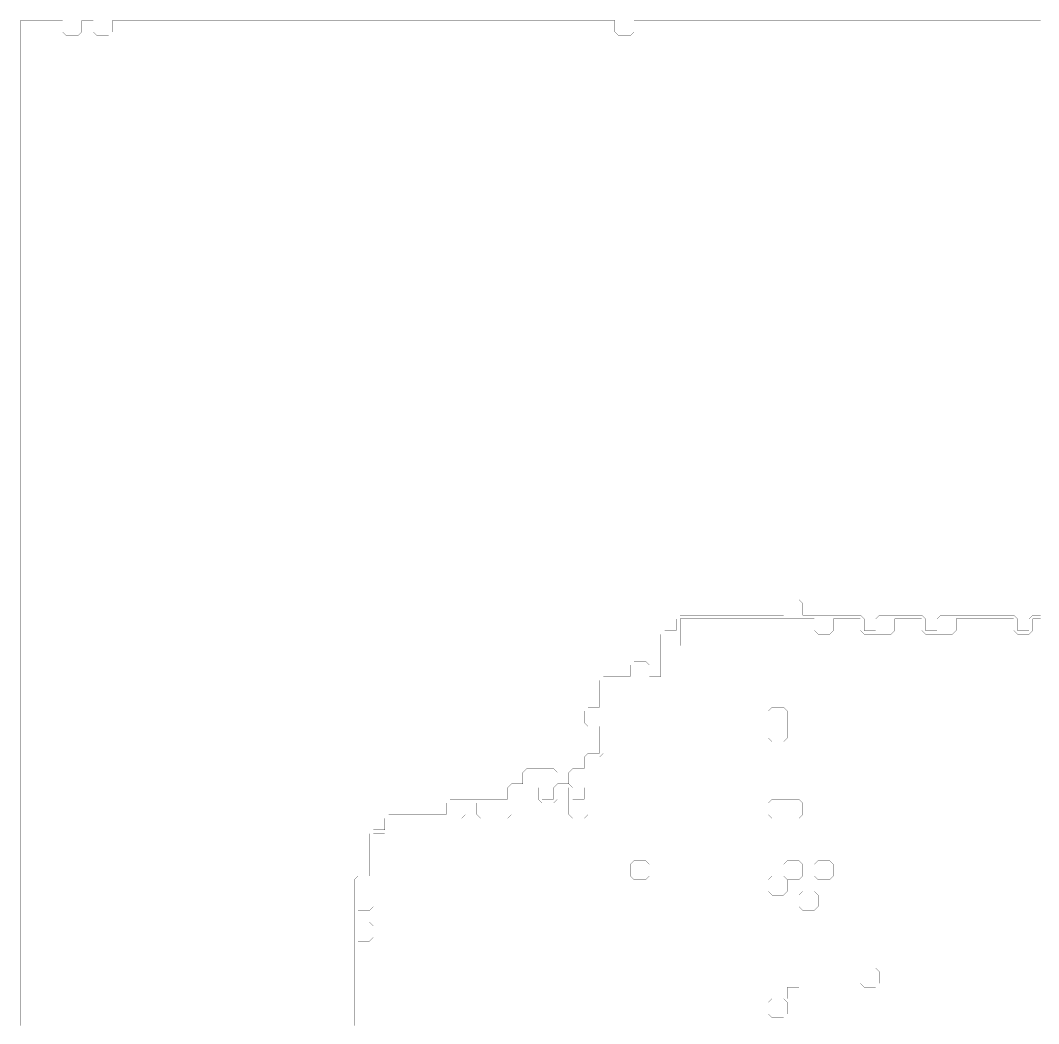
# Model space of a CAD drawing. Header units: metres. Extents: x 0 to 4990, y -4990 to 0.
# Drawn here: x 0 to 2593, y -2554 to 0 of the extents above; entities that cross this region are included whole.
import ezdxf

# ---------------------------------------------------------------- set-up
doc = ezdxf.new("R2010")
doc.units = ezdxf.units.M
doc.layers.add('conductor', color=1, linetype='Continuous')
doc.layers.add('substrate', color=5, linetype='Continuous')

msp = doc.modelspace()

# ---------------------------------------------------------------- linework, layer by layer
at = {"layer": 'conductor', "const_width": 0.5}
msp.add_lwpolyline([(2597.65625, -1523.4375), (2587.890625, -1523.4375), (2578.125, -1523.4375), (2578.125, -1533.203125), (2578.125, -1542.96875), (2578.125, -1552.734375), (2568.359375, -1562.5), (2558.59375, -1562.5), (2548.828125, -1562.5), (2539.0625, -1562.5), (2529.296875, -1552.734375), (2529.296875, -1542.96875), (2529.296875, -1533.203125), (2529.296875, -1523.4375), (2519.53125, -1523.4375), (2509.765625, -1523.4375), (2500, -1523.4375), (2490.234375, -1523.4375), (2480.46875, -1523.4375), (2470.703125, -1523.4375), (2460.9375, -1523.4375), (2451.171875, -1523.4375), (2441.40625, -1523.4375), (2431.640625, -1523.4375), (2421.875, -1523.4375), (2412.109375, -1523.4375), (2402.34375, -1523.4375), (2392.578125, -1523.4375), (2382.8125, -1523.4375), (2382.8125, -1533.203125), (2382.8125, -1542.96875), (2382.8125, -1552.734375), (2373.046875, -1562.5), (2363.28125, -1562.5), (2353.515625, -1562.5), (2343.75, -1562.5), (2333.984375, -1562.5), (2324.21875, -1562.5), (2314.453125, -1562.5), (2304.6875, -1562.5), (2294.921875, -1552.734375), (2294.921875, -1542.96875), (2294.921875, -1533.203125), (2294.921875, -1523.4375), (2285.15625, -1523.4375), (2275.390625, -1523.4375), (2265.625, -1523.4375), (2255.859375, -1523.4375), (2246.09375, -1523.4375), (2236.328125, -1523.4375), (2226.5625, -1523.4375), (2226.5625, -1533.203125), (2226.5625, -1542.96875), (2226.5625, -1552.734375), (2216.796875, -1562.5), (2207.03125, -1562.5), (2197.265625, -1562.5), (2187.5, -1562.5), (2177.734375, -1562.5), (2167.96875, -1562.5), (2158.203125, -1562.5), (2148.4375, -1562.5), (2138.671875, -1552.734375), (2138.671875, -1542.96875), (2138.671875, -1533.203125), (2138.671875, -1523.4375), (2128.90625, -1523.4375), (2119.140625, -1523.4375), (2109.375, -1523.4375), (2099.609375, -1523.4375), (2089.84375, -1523.4375), (2080.078125, -1523.4375), (2070.3125, -1523.4375), (2070.3125, -1533.203125), (2070.3125, -1542.96875), (2070.3125, -1552.734375), (2060.546875, -1562.5), (2050.78125, -1562.5), (2041.015625, -1562.5), (2031.25, -1562.5), (2021.484375, -1552.734375), (2021.484375, -1542.96875), (2021.484375, -1533.203125), (2021.484375, -1523.4375), (2011.71875, -1523.4375), (2001.953125, -1523.4375), (1992.1875, -1523.4375), (1982.421875, -1523.4375), (1972.65625, -1523.4375), (1962.890625, -1523.4375), (1953.125, -1523.4375), (1943.359375, -1523.4375), (1933.59375, -1523.4375), (1923.828125, -1523.4375), (1914.0625, -1523.4375), (1904.296875, -1523.4375), (1894.53125, -1523.4375), (1884.765625, -1523.4375), (1875, -1523.4375), (1865.234375, -1523.4375), (1855.46875, -1523.4375), (1845.703125, -1523.4375), (1835.9375, -1523.4375), (1826.171875, -1523.4375), (1816.40625, -1523.4375), (1806.640625, -1523.4375), (1796.875, -1523.4375), (1787.109375, -1523.4375), (1777.34375, -1523.4375), (1767.578125, -1523.4375), (1757.8125, -1523.4375), (1748.046875, -1523.4375), (1738.28125, -1523.4375), (1728.515625, -1523.4375), (1718.75, -1523.4375), (1708.984375, -1523.4375), (1699.21875, -1523.4375), (1689.453125, -1523.4375), (1679.6875, -1523.4375), (1679.6875, -1533.203125), (1679.6875, -1542.96875), (1679.6875, -1552.734375), (1679.6875, -1562.5), (1679.6875, -1572.265625), (1679.6875, -1582.03125), (1679.6875, -1591.796875), (1669.921875, -1601.5625), (1660.15625, -1601.5625), (1650.390625, -1601.5625), (1640.625, -1601.5625), (1640.625, -1611.328125), (1640.625, -1621.09375), (1640.625, -1630.859375), (1640.625, -1640.625), (1640.625, -1650.390625), (1640.625, -1660.15625), (1640.625, -1669.921875), (1630.859375, -1679.6875), (1621.09375, -1679.6875), (1611.328125, -1679.6875), (1601.5625, -1679.6875), (1591.796875, -1679.6875), (1582.03125, -1679.6875), (1572.265625, -1679.6875), (1562.5, -1679.6875), (1552.734375, -1679.6875), (1542.96875, -1679.6875), (1533.203125, -1679.6875), (1523.4375, -1679.6875), (1513.671875, -1679.6875), (1503.90625, -1679.6875), (1494.140625, -1679.6875), (1484.375, -1679.6875), (1484.375, -1689.453125), (1484.375, -1699.21875), (1484.375, -1708.984375), (1484.375, -1718.75), (1484.375, -1728.515625), (1484.375, -1738.28125), (1484.375, -1748.046875), (1484.375, -1757.8125), (1484.375, -1767.578125), (1484.375, -1777.34375), (1484.375, -1787.109375), (1484.375, -1796.875), (1484.375, -1806.640625), (1484.375, -1816.40625), (1484.375, -1826.171875), (1484.375, -1835.9375), (1484.375, -1845.703125), (1484.375, -1855.46875), (1484.375, -1865.234375), (1474.609375, -1875), (1464.84375, -1875), (1455.078125, -1875), (1445.3125, -1875), (1445.3125, -1884.765625), (1445.3125, -1894.53125), (1445.3125, -1904.296875), (1445.3125, -1914.0625), (1445.3125, -1923.828125), (1445.3125, -1933.59375), (1445.3125, -1943.359375), (1445.3125, -1953.125), (1445.3125, -1962.890625), (1445.3125, -1972.65625), (1445.3125, -1982.421875), (1445.3125, -1992.1875), (1445.3125, -2001.953125), (1445.3125, -2011.71875), (1445.3125, -2021.484375), (1435.546875, -2031.25), (1425.78125, -2031.25), (1416.015625, -2031.25), (1406.25, -2031.25), (1396.484375, -2021.484375), (1396.484375, -2011.71875), (1396.484375, -2001.953125), (1396.484375, -1992.1875), (1396.484375, -1982.421875), (1396.484375, -1972.65625), (1396.484375, -1962.890625), (1396.484375, -1953.125), (1386.71875, -1953.125), (1376.953125, -1953.125), (1367.1875, -1953.125), (1367.1875, -1962.890625), (1367.1875, -1972.65625), (1367.1875, -1982.421875), (1357.421875, -1992.1875), (1347.65625, -1992.1875), (1337.890625, -1992.1875), (1328.125, -1992.1875), (1318.359375, -1982.421875), (1318.359375, -1972.65625), (1318.359375, -1962.890625), (1318.359375, -1953.125), (1308.59375, -1953.125), (1298.828125, -1953.125), (1289.0625, -1953.125), (1279.296875, -1953.125), (1269.53125, -1953.125), (1259.765625, -1953.125), (1250, -1953.125), (1250, -1962.890625), (1250, -1972.65625), (1250, -1982.421875), (1250, -1992.1875), (1250, -2001.953125), (1250, -2011.71875), (1250, -2021.484375), (1240.234375, -2031.25), (1230.46875, -2031.25), (1220.703125, -2031.25), (1210.9375, -2031.25), (1201.171875, -2031.25), (1191.40625, -2031.25), (1181.640625, -2031.25), (1171.875, -2031.25), (1162.109375, -2021.484375), (1162.109375, -2011.71875), (1162.109375, -2001.953125), (1162.109375, -1992.1875), (1152.34375, -1992.1875), (1142.578125, -1992.1875), (1132.8125, -1992.1875), (1132.8125, -2001.953125), (1132.8125, -2011.71875), (1132.8125, -2021.484375), (1123.046875, -2031.25), (1113.28125, -2031.25), (1103.515625, -2031.25), (1093.75, -2031.25), (1083.984375, -2031.25), (1074.21875, -2031.25), (1064.453125, -2031.25), (1054.6875, -2031.25), (1044.921875, -2031.25), (1035.15625, -2031.25), (1025.390625, -2031.25), (1015.625, -2031.25), (1005.859375, -2031.25), (996.09375, -2031.25), (986.328125, -2031.25), (976.5625, -2031.25), (966.796875, -2031.25), (957.03125, -2031.25), (947.265625, -2031.25), (937.5, -2031.25), (937.5, -2041.015625), (937.5, -2050.78125), (937.5, -2060.546875), (927.734375, -2070.3125), (917.96875, -2070.3125), (908.203125, -2070.3125), (898.4375, -2070.3125), (898.4375, -2080.078125), (898.4375, -2089.84375), (898.4375, -2099.609375), (898.4375, -2109.375), (898.4375, -2119.140625), (898.4375, -2128.90625), (898.4375, -2138.671875), (898.4375, -2148.4375), (898.4375, -2158.203125), (898.4375, -2167.96875), (898.4375, -2177.734375), (898.4375, -2187.5), (898.4375, -2197.265625), (898.4375, -2207.03125), (898.4375, -2216.796875), (898.4375, -2226.5625), (898.4375, -2236.328125), (898.4375, -2246.09375), (898.4375, -2255.859375), (888.671875, -2265.625), (878.90625, -2265.625), (869.140625, -2265.625), (859.375, -2265.625), (859.375, -2275.390625), (859.375, -2285.15625), (859.375, -2294.921875), (869.140625, -2294.921875), (878.90625, -2294.921875), (888.671875, -2294.921875), (898.4375, -2304.6875), (898.4375, -2314.453125), (898.4375, -2324.21875), (898.4375, -2333.984375), (888.671875, -2343.75), (878.90625, -2343.75), (869.140625, -2343.75), (859.375, -2343.75), (859.375, -2353.515625), (859.375, -2363.28125), (859.375, -2373.046875), (859.375, -2382.8125), (859.375, -2392.578125), (859.375, -2402.34375), (859.375, -2412.109375), (859.375, -2421.875), (859.375, -2431.640625), (859.375, -2441.40625), (859.375, -2451.171875), (859.375, -2460.9375), (859.375, -2470.703125), (859.375, -2480.46875), (859.375, -2490.234375), (859.375, -2500), (859.375, -2509.765625), (859.375, -2519.53125), (859.375, -2529.296875), (859.375, -2539.0625), (859.375, -2548.828125), (859.375, -2558.59375)], dxfattribs=at)
for points in [[(1904.296875, -1757.8125), (1914.0625, -1748.046875), (1923.828125, -1748.046875), (1933.59375, -1748.046875), (1943.359375, -1748.046875), (1953.125, -1757.8125), (1953.125, -1767.578125), (1953.125, -1777.34375), (1953.125, -1787.109375), (1953.125, -1796.875), (1953.125, -1806.640625), (1953.125, -1816.40625), (1953.125, -1826.171875), (1943.359375, -1835.9375), (1933.59375, -1835.9375), (1923.828125, -1835.9375), (1914.0625, -1835.9375), (1904.296875, -1826.171875), (1904.296875, -1816.40625), (1904.296875, -1806.640625), (1904.296875, -1796.875), (1904.296875, -1787.109375), (1904.296875, -1777.34375), (1904.296875, -1767.578125)], [(1904.296875, -1992.1875), (1914.0625, -1982.421875), (1923.828125, -1982.421875), (1933.59375, -1982.421875), (1943.359375, -1982.421875), (1953.125, -1982.421875), (1962.890625, -1982.421875), (1972.65625, -1982.421875), (1982.421875, -1982.421875), (1992.1875, -1992.1875), (1992.1875, -2001.953125), (1992.1875, -2011.71875), (1992.1875, -2021.484375), (1982.421875, -2031.25), (1972.65625, -2031.25), (1962.890625, -2031.25), (1953.125, -2031.25), (1943.359375, -2031.25), (1933.59375, -2031.25), (1923.828125, -2031.25), (1914.0625, -2031.25), (1904.296875, -2021.484375), (1904.296875, -2011.71875), (1904.296875, -2001.953125)], [(1552.734375, -2148.4375), (1562.5, -2138.671875), (1572.265625, -2138.671875), (1582.03125, -2138.671875), (1591.796875, -2138.671875), (1601.5625, -2148.4375), (1601.5625, -2158.203125), (1601.5625, -2167.96875), (1601.5625, -2177.734375), (1591.796875, -2187.5), (1582.03125, -2187.5), (1572.265625, -2187.5), (1562.5, -2187.5), (1552.734375, -2177.734375), (1552.734375, -2167.96875), (1552.734375, -2158.203125)], [(1943.359375, -2148.4375), (1953.125, -2138.671875), (1962.890625, -2138.671875), (1972.65625, -2138.671875), (1982.421875, -2138.671875), (1992.1875, -2148.4375), (1992.1875, -2158.203125), (1992.1875, -2167.96875), (1992.1875, -2177.734375), (1982.421875, -2187.5), (1972.65625, -2187.5), (1962.890625, -2187.5), (1953.125, -2187.5), (1943.359375, -2177.734375), (1943.359375, -2167.96875), (1943.359375, -2158.203125)], [(2021.484375, -2148.4375), (2031.25, -2138.671875), (2041.015625, -2138.671875), (2050.78125, -2138.671875), (2060.546875, -2138.671875), (2070.3125, -2148.4375), (2070.3125, -2158.203125), (2070.3125, -2167.96875), (2070.3125, -2177.734375), (2060.546875, -2187.5), (2050.78125, -2187.5), (2041.015625, -2187.5), (2031.25, -2187.5), (2021.484375, -2177.734375), (2021.484375, -2167.96875), (2021.484375, -2158.203125)], [(1904.296875, -2187.5), (1914.0625, -2177.734375), (1923.828125, -2177.734375), (1933.59375, -2177.734375), (1943.359375, -2177.734375), (1953.125, -2187.5), (1953.125, -2197.265625), (1953.125, -2207.03125), (1953.125, -2216.796875), (1943.359375, -2226.5625), (1933.59375, -2226.5625), (1923.828125, -2226.5625), (1914.0625, -2226.5625), (1904.296875, -2216.796875), (1904.296875, -2207.03125), (1904.296875, -2197.265625)], [(1982.421875, -2226.5625), (1992.1875, -2216.796875), (2001.953125, -2216.796875), (2011.71875, -2216.796875), (2021.484375, -2216.796875), (2031.25, -2226.5625), (2031.25, -2236.328125), (2031.25, -2246.09375), (2031.25, -2255.859375), (2021.484375, -2265.625), (2011.71875, -2265.625), (2001.953125, -2265.625), (1992.1875, -2265.625), (1982.421875, -2255.859375), (1982.421875, -2246.09375), (1982.421875, -2236.328125)], [(2138.671875, -2421.875), (2148.4375, -2412.109375), (2158.203125, -2412.109375), (2167.96875, -2412.109375), (2177.734375, -2412.109375), (2187.5, -2421.875), (2187.5, -2431.640625), (2187.5, -2441.40625), (2187.5, -2451.171875), (2177.734375, -2460.9375), (2167.96875, -2460.9375), (2158.203125, -2460.9375), (2148.4375, -2460.9375), (2138.671875, -2451.171875), (2138.671875, -2441.40625), (2138.671875, -2431.640625)], [(1904.296875, -2500), (1914.0625, -2490.234375), (1923.828125, -2490.234375), (1933.59375, -2490.234375), (1943.359375, -2490.234375), (1953.125, -2500), (1953.125, -2509.765625), (1953.125, -2519.53125), (1953.125, -2529.296875), (1943.359375, -2539.0625), (1933.59375, -2539.0625), (1923.828125, -2539.0625), (1914.0625, -2539.0625), (1904.296875, -2529.296875), (1904.296875, -2519.53125), (1904.296875, -2509.765625)]]:
    msp.add_lwpolyline(points, close=True, dxfattribs=at)
at = {"layer": 'substrate', "const_width": 0.5}
for points in [[(2597.65625, 0), (2587.890625, 0), (2578.125, 0), (2568.359375, 0), (2558.59375, 0), (2548.828125, 0), (2539.0625, 0), (2529.296875, 0), (2519.53125, 0), (2509.765625, 0), (2500, 0), (2490.234375, 0), (2480.46875, 0), (2470.703125, 0), (2460.9375, 0), (2451.171875, 0), (2441.40625, 0), (2431.640625, 0), (2421.875, 0), (2412.109375, 0), (2402.34375, 0), (2392.578125, 0), (2382.8125, 0), (2373.046875, 0), (2363.28125, 0), (2353.515625, 0), (2343.75, 0), (2333.984375, 0), (2324.21875, 0), (2314.453125, 0), (2304.6875, 0), (2294.921875, 0), (2285.15625, 0), (2275.390625, 0), (2265.625, 0), (2255.859375, 0), (2246.09375, 0), (2236.328125, 0), (2226.5625, 0), (2216.796875, 0), (2207.03125, 0), (2197.265625, 0), (2187.5, 0), (2177.734375, 0), (2167.96875, 0), (2158.203125, 0), (2148.4375, 0), (2138.671875, 0), (2128.90625, 0), (2119.140625, 0), (2109.375, 0), (2099.609375, 0), (2089.84375, 0), (2080.078125, 0), (2070.3125, 0), (2060.546875, 0), (2050.78125, 0), (2041.015625, 0), (2031.25, 0), (2021.484375, 0), (2011.71875, 0), (2001.953125, 0), (1992.1875, 0), (1982.421875, 0), (1972.65625, 0), (1962.890625, 0), (1953.125, 0), (1943.359375, 0), (1933.59375, 0), (1923.828125, 0), (1914.0625, 0), (1904.296875, 0), (1894.53125, 0), (1884.765625, 0), (1875, 0), (1865.234375, 0), (1855.46875, 0), (1845.703125, 0), (1835.9375, 0), (1826.171875, 0), (1816.40625, 0), (1806.640625, 0), (1796.875, 0), (1787.109375, 0), (1777.34375, 0), (1767.578125, 0), (1757.8125, 0), (1748.046875, 0), (1738.28125, 0), (1728.515625, 0), (1718.75, 0), (1708.984375, 0), (1699.21875, 0), (1689.453125, 0), (1679.6875, 0), (1669.921875, 0), (1660.15625, 0), (1650.390625, 0), (1640.625, 0), (1630.859375, 0), (1621.09375, 0), (1611.328125, 0), (1601.5625, 0), (1591.796875, 0), (1582.03125, 0), (1572.265625, 0), (1562.5, 0), (1562.5, -9.765625), (1562.5, -19.53125), (1562.5, -29.296875), (1552.734375, -39.0625), (1542.96875, -39.0625), (1533.203125, -39.0625), (1523.4375, -39.0625), (1513.671875, -29.296875), (1513.671875, -19.53125), (1513.671875, -9.765625), (1513.671875, 0), (1503.90625, 0), (1494.140625, 0), (1484.375, 0), (1474.609375, 0), (1464.84375, 0), (1455.078125, 0), (1445.3125, 0), (1435.546875, 0), (1425.78125, 0), (1416.015625, 0), (1406.25, 0), (1396.484375, 0), (1386.71875, 0), (1376.953125, 0), (1367.1875, 0), (1357.421875, 0), (1347.65625, 0), (1337.890625, 0), (1328.125, 0), (1318.359375, 0), (1308.59375, 0), (1298.828125, 0), (1289.0625, 0), (1279.296875, 0), (1269.53125, 0), (1259.765625, 0), (1250, 0), (1240.234375, 0), (1230.46875, 0), (1220.703125, 0), (1210.9375, 0), (1201.171875, 0), (1191.40625, 0), (1181.640625, 0), (1171.875, 0), (1162.109375, 0), (1152.34375, 0), (1142.578125, 0), (1132.8125, 0), (1123.046875, 0), (1113.28125, 0), (1103.515625, 0), (1093.75, 0), (1083.984375, 0), (1074.21875, 0), (1064.453125, 0), (1054.6875, 0), (1044.921875, 0), (1035.15625, 0), (1025.390625, 0), (1015.625, 0), (1005.859375, 0), (996.09375, 0), (986.328125, 0), (976.5625, 0), (966.796875, 0), (957.03125, 0), (947.265625, 0), (937.5, 0), (927.734375, 0), (917.96875, 0), (908.203125, 0), (898.4375, 0), (888.671875, 0), (878.90625, 0), (869.140625, 0), (859.375, 0), (849.609375, 0), (839.84375, 0), (830.078125, 0), (820.3125, 0), (810.546875, 0), (800.78125, 0), (791.015625, 0), (781.25, 0), (771.484375, 0), (761.71875, 0), (751.953125, 0), (742.1875, 0), (732.421875, 0), (722.65625, 0), (712.890625, 0), (703.125, 0), (693.359375, 0), (683.59375, 0), (673.828125, 0), (664.0625, 0), (654.296875, 0), (644.53125, 0), (634.765625, 0), (625, 0), (615.234375, 0), (605.46875, 0), (595.703125, 0), (585.9375, 0), (576.171875, 0), (566.40625, 0), (556.640625, 0), (546.875, 0), (537.109375, 0), (527.34375, 0), (517.578125, 0), (507.8125, 0), (498.046875, 0), (488.28125, 0), (478.515625, 0), (468.75, 0), (458.984375, 0), (449.21875, 0), (439.453125, 0), (429.6875, 0), (419.921875, 0), (410.15625, 0), (400.390625, 0), (390.625, 0), (380.859375, 0), (371.09375, 0), (361.328125, 0), (351.5625, 0), (341.796875, 0), (332.03125, 0), (322.265625, 0), (312.5, 0), (302.734375, 0), (292.96875, 0), (283.203125, 0), (273.4375, 0), (263.671875, 0), (253.90625, 0), (244.140625, 0), (234.375, 0), (234.375, -9.765625), (234.375, -19.53125), (234.375, -29.296875), (224.609375, -39.0625), (214.84375, -39.0625), (205.078125, -39.0625), (195.3125, -39.0625), (185.546875, -29.296875), (185.546875, -19.53125), (185.546875, -9.765625), (185.546875, 0), (175.78125, 0), (166.015625, 0), (156.25, 0), (156.25, -9.765625), (156.25, -19.53125), (156.25, -29.296875), (146.484375, -39.0625), (136.71875, -39.0625), (126.953125, -39.0625), (117.1875, -39.0625), (107.421875, -29.296875), (107.421875, -19.53125), (107.421875, -9.765625), (107.421875, 0), (97.65625, 0), (87.890625, 0), (78.125, 0), (68.359375, 0), (58.59375, 0), (48.828125, 0), (39.0625, 0), (29.296875, 0), (19.53125, 0), (9.765625, 0), (0, 0), (0, -9.765625), (0, -19.53125), (0, -29.296875), (0, -39.0625), (0, -48.828125), (0, -58.59375), (0, -68.359375), (0, -78.125), (0, -87.890625), (0, -97.65625), (0, -107.421875), (0, -117.1875), (0, -126.953125), (0, -136.71875), (0, -146.484375), (0, -156.25), (0, -166.015625), (0, -175.78125), (0, -185.546875), (0, -195.3125), (0, -205.078125), (0, -214.84375), (0, -224.609375), (0, -234.375), (0, -244.140625), (0, -253.90625), (0, -263.671875), (0, -273.4375), (0, -283.203125), (0, -292.96875), (0, -302.734375), (0, -312.5), (0, -322.265625), (0, -332.03125), (0, -341.796875), (0, -351.5625), (0, -361.328125), (0, -371.09375), (0, -380.859375), (0, -390.625), (0, -400.390625), (0, -410.15625), (0, -419.921875), (0, -429.6875), (0, -439.453125), (0, -449.21875), (0, -458.984375), (0, -468.75), (0, -478.515625), (0, -488.28125), (0, -498.046875), (0, -507.8125), (0, -517.578125), (0, -527.34375), (0, -537.109375), (0, -546.875), (0, -556.640625), (0, -566.40625), (0, -576.171875), (0, -585.9375), (0, -595.703125), (0, -605.46875), (0, -615.234375), (0, -625), (0, -634.765625), (0, -644.53125), (0, -654.296875), (0, -664.0625), (0, -673.828125), (0, -683.59375), (0, -693.359375), (0, -703.125), (0, -712.890625), (0, -722.65625), (0, -732.421875), (0, -742.1875), (0, -751.953125), (0, -761.71875), (0, -771.484375), (0, -781.25), (0, -791.015625), (0, -800.78125), (0, -810.546875), (0, -820.3125), (0, -830.078125), (0, -839.84375), (0, -849.609375), (0, -859.375), (0, -869.140625), (0, -878.90625), (0, -888.671875), (0, -898.4375), (0, -908.203125), (0, -917.96875), (0, -927.734375), (0, -937.5), (0, -947.265625), (0, -957.03125), (0, -966.796875), (0, -976.5625), (0, -986.328125), (0, -996.09375), (0, -1005.859375), (0, -1015.625), (0, -1025.390625), (0, -1035.15625), (0, -1044.921875), (0, -1054.6875), (0, -1064.453125), (0, -1074.21875), (0, -1083.984375), (0, -1093.75), (0, -1103.515625), (0, -1113.28125), (0, -1123.046875), (0, -1132.8125), (0, -1142.578125), (0, -1152.34375), (0, -1162.109375), (0, -1171.875), (0, -1181.640625), (0, -1191.40625), (0, -1201.171875), (0, -1210.9375), (0, -1220.703125), (0, -1230.46875), (0, -1240.234375), (0, -1250), (0, -1259.765625), (0, -1269.53125), (0, -1279.296875), (0, -1289.0625), (0, -1298.828125), (0, -1308.59375), (0, -1318.359375), (0, -1328.125), (0, -1337.890625), (0, -1347.65625), (0, -1357.421875), (0, -1367.1875), (0, -1376.953125), (0, -1386.71875), (0, -1396.484375), (0, -1406.25), (0, -1416.015625), (0, -1425.78125), (0, -1435.546875), (0, -1445.3125), (0, -1455.078125), (0, -1464.84375), (0, -1474.609375), (0, -1484.375), (0, -1494.140625), (0, -1503.90625), (0, -1513.671875), (0, -1523.4375), (0, -1533.203125), (0, -1542.96875), (0, -1552.734375), (0, -1562.5), (0, -1572.265625), (0, -1582.03125), (0, -1591.796875), (0, -1601.5625), (0, -1611.328125), (0, -1621.09375), (0, -1630.859375), (0, -1640.625), (0, -1650.390625), (0, -1660.15625), (0, -1669.921875), (0, -1679.6875), (0, -1689.453125), (0, -1699.21875), (0, -1708.984375), (0, -1718.75), (0, -1728.515625), (0, -1738.28125), (0, -1748.046875), (0, -1757.8125), (0, -1767.578125), (0, -1777.34375), (0, -1787.109375), (0, -1796.875), (0, -1806.640625), (0, -1816.40625), (0, -1826.171875), (0, -1835.9375), (0, -1845.703125), (0, -1855.46875), (0, -1865.234375), (0, -1875), (0, -1884.765625), (0, -1894.53125), (0, -1904.296875), (0, -1914.0625), (0, -1923.828125), (0, -1933.59375), (0, -1943.359375), (0, -1953.125), (0, -1962.890625), (0, -1972.65625), (0, -1982.421875), (0, -1992.1875), (0, -2001.953125), (0, -2011.71875), (0, -2021.484375), (0, -2031.25), (0, -2041.015625), (0, -2050.78125), (0, -2060.546875), (0, -2070.3125), (0, -2080.078125), (0, -2089.84375), (0, -2099.609375), (0, -2109.375), (0, -2119.140625), (0, -2128.90625), (0, -2138.671875), (0, -2148.4375), (0, -2158.203125), (0, -2167.96875), (0, -2177.734375), (0, -2187.5), (0, -2197.265625), (0, -2207.03125), (0, -2216.796875), (0, -2226.5625), (0, -2236.328125), (0, -2246.09375), (0, -2255.859375), (0, -2265.625), (0, -2275.390625), (0, -2285.15625), (0, -2294.921875), (0, -2304.6875), (0, -2314.453125), (0, -2324.21875), (0, -2333.984375), (0, -2343.75), (0, -2353.515625), (0, -2363.28125), (0, -2373.046875), (0, -2382.8125), (0, -2392.578125), (0, -2402.34375), (0, -2412.109375), (0, -2421.875), (0, -2431.640625), (0, -2441.40625), (0, -2451.171875), (0, -2460.9375), (0, -2470.703125), (0, -2480.46875), (0, -2490.234375), (0, -2500), (0, -2509.765625), (0, -2519.53125), (0, -2529.296875), (0, -2539.0625), (0, -2548.828125), (0, -2558.59375)], [(849.609375, -2558.59375), (849.609375, -2548.828125), (849.609375, -2539.0625), (849.609375, -2529.296875), (849.609375, -2519.53125), (849.609375, -2509.765625), (849.609375, -2500), (849.609375, -2490.234375), (849.609375, -2480.46875), (849.609375, -2470.703125), (849.609375, -2460.9375), (849.609375, -2451.171875), (849.609375, -2441.40625), (849.609375, -2431.640625), (849.609375, -2421.875), (849.609375, -2412.109375), (849.609375, -2402.34375), (849.609375, -2392.578125), (849.609375, -2382.8125), (849.609375, -2373.046875), (849.609375, -2363.28125), (849.609375, -2353.515625), (849.609375, -2343.75), (849.609375, -2333.984375), (849.609375, -2324.21875), (849.609375, -2314.453125), (849.609375, -2304.6875), (849.609375, -2294.921875), (849.609375, -2285.15625), (849.609375, -2275.390625), (849.609375, -2265.625), (849.609375, -2255.859375), (849.609375, -2246.09375), (849.609375, -2236.328125), (849.609375, -2226.5625), (849.609375, -2216.796875), (849.609375, -2207.03125), (849.609375, -2197.265625), (849.609375, -2187.5), (859.375, -2177.734375), (869.140625, -2177.734375), (878.90625, -2177.734375), (888.671875, -2177.734375), (888.671875, -2167.96875), (888.671875, -2158.203125), (888.671875, -2148.4375), (888.671875, -2138.671875), (888.671875, -2128.90625), (888.671875, -2119.140625), (888.671875, -2109.375), (888.671875, -2099.609375), (888.671875, -2089.84375), (888.671875, -2080.078125), (888.671875, -2070.3125), (898.4375, -2060.546875), (908.203125, -2060.546875), (917.96875, -2060.546875), (927.734375, -2060.546875), (927.734375, -2050.78125), (927.734375, -2041.015625), (927.734375, -2031.25), (937.5, -2021.484375), (947.265625, -2021.484375), (957.03125, -2021.484375), (966.796875, -2021.484375), (976.5625, -2021.484375), (986.328125, -2021.484375), (996.09375, -2021.484375), (1005.859375, -2021.484375), (1015.625, -2021.484375), (1025.390625, -2021.484375), (1035.15625, -2021.484375), (1044.921875, -2021.484375), (1054.6875, -2021.484375), (1064.453125, -2021.484375), (1074.21875, -2021.484375), (1083.984375, -2021.484375), (1083.984375, -2011.71875), (1083.984375, -2001.953125), (1083.984375, -1992.1875), (1093.75, -1982.421875), (1103.515625, -1982.421875), (1113.28125, -1982.421875), (1123.046875, -1982.421875), (1132.8125, -1982.421875), (1142.578125, -1982.421875), (1152.34375, -1982.421875), (1162.109375, -1982.421875), (1171.875, -1982.421875), (1181.640625, -1982.421875), (1191.40625, -1982.421875), (1201.171875, -1982.421875), (1210.9375, -1982.421875), (1220.703125, -1982.421875), (1230.46875, -1982.421875), (1240.234375, -1982.421875), (1240.234375, -1972.65625), (1240.234375, -1962.890625), (1240.234375, -1953.125), (1250, -1943.359375), (1259.765625, -1943.359375), (1269.53125, -1943.359375), (1279.296875, -1943.359375), (1279.296875, -1933.59375), (1279.296875, -1923.828125), (1279.296875, -1914.0625), (1289.0625, -1904.296875), (1298.828125, -1904.296875), (1308.59375, -1904.296875), (1318.359375, -1904.296875), (1328.125, -1904.296875), (1337.890625, -1904.296875), (1347.65625, -1904.296875), (1357.421875, -1904.296875), (1367.1875, -1914.0625), (1367.1875, -1923.828125), (1367.1875, -1933.59375), (1367.1875, -1943.359375), (1357.421875, -1953.125), (1347.65625, -1953.125), (1337.890625, -1953.125), (1328.125, -1953.125), (1328.125, -1962.890625), (1328.125, -1972.65625), (1328.125, -1982.421875), (1337.890625, -1982.421875), (1347.65625, -1982.421875), (1357.421875, -1982.421875), (1357.421875, -1972.65625), (1357.421875, -1962.890625), (1357.421875, -1953.125), (1367.1875, -1943.359375), (1376.953125, -1943.359375), (1386.71875, -1943.359375), (1396.484375, -1943.359375), (1406.25, -1953.125), (1406.25, -1962.890625), (1406.25, -1972.65625), (1406.25, -1982.421875), (1416.015625, -1982.421875), (1425.78125, -1982.421875), (1435.546875, -1982.421875), (1435.546875, -1972.65625), (1435.546875, -1962.890625), (1435.546875, -1953.125), (1425.78125, -1953.125), (1416.015625, -1953.125), (1406.25, -1953.125), (1396.484375, -1943.359375), (1396.484375, -1933.59375), (1396.484375, -1923.828125), (1396.484375, -1914.0625), (1406.25, -1904.296875), (1416.015625, -1904.296875), (1425.78125, -1904.296875), (1435.546875, -1904.296875), (1435.546875, -1894.53125), (1435.546875, -1884.765625), (1435.546875, -1875), (1445.3125, -1865.234375), (1455.078125, -1865.234375), (1464.84375, -1865.234375), (1474.609375, -1865.234375), (1474.609375, -1855.46875), (1474.609375, -1845.703125), (1474.609375, -1835.9375), (1474.609375, -1826.171875), (1474.609375, -1816.40625), (1474.609375, -1806.640625), (1474.609375, -1796.875), (1464.84375, -1796.875), (1455.078125, -1796.875), (1445.3125, -1796.875), (1435.546875, -1787.109375), (1435.546875, -1777.34375), (1435.546875, -1767.578125), (1435.546875, -1757.8125), (1445.3125, -1748.046875), (1455.078125, -1748.046875), (1464.84375, -1748.046875), (1474.609375, -1748.046875), (1474.609375, -1738.28125), (1474.609375, -1728.515625), (1474.609375, -1718.75), (1474.609375, -1708.984375), (1474.609375, -1699.21875), (1474.609375, -1689.453125), (1474.609375, -1679.6875), (1484.375, -1669.921875), (1494.140625, -1669.921875), (1503.90625, -1669.921875), (1513.671875, -1669.921875), (1523.4375, -1669.921875), (1533.203125, -1669.921875), (1542.96875, -1669.921875), (1552.734375, -1669.921875), (1552.734375, -1660.15625), (1552.734375, -1650.390625), (1552.734375, -1640.625), (1562.5, -1630.859375), (1572.265625, -1630.859375), (1582.03125, -1630.859375), (1591.796875, -1630.859375), (1601.5625, -1640.625), (1601.5625, -1650.390625), (1601.5625, -1660.15625), (1601.5625, -1669.921875), (1611.328125, -1669.921875), (1621.09375, -1669.921875), (1630.859375, -1669.921875), (1630.859375, -1660.15625), (1630.859375, -1650.390625), (1630.859375, -1640.625), (1630.859375, -1630.859375), (1630.859375, -1621.09375), (1630.859375, -1611.328125), (1630.859375, -1601.5625), (1630.859375, -1591.796875), (1630.859375, -1582.03125), (1630.859375, -1572.265625), (1630.859375, -1562.5), (1640.625, -1552.734375), (1650.390625, -1552.734375), (1660.15625, -1552.734375), (1669.921875, -1552.734375), (1669.921875, -1542.96875), (1669.921875, -1533.203125), (1669.921875, -1523.4375), (1679.6875, -1513.671875), (1689.453125, -1513.671875), (1699.21875, -1513.671875), (1708.984375, -1513.671875), (1718.75, -1513.671875), (1728.515625, -1513.671875), (1738.28125, -1513.671875), (1748.046875, -1513.671875), (1757.8125, -1513.671875), (1767.578125, -1513.671875), (1777.34375, -1513.671875), (1787.109375, -1513.671875), (1796.875, -1513.671875), (1806.640625, -1513.671875), (1816.40625, -1513.671875), (1826.171875, -1513.671875), (1835.9375, -1513.671875), (1845.703125, -1513.671875), (1855.46875, -1513.671875), (1865.234375, -1513.671875), (1875, -1513.671875), (1884.765625, -1513.671875), (1894.53125, -1513.671875), (1904.296875, -1513.671875), (1914.0625, -1513.671875), (1923.828125, -1513.671875), (1933.59375, -1513.671875), (1943.359375, -1513.671875), (1943.359375, -1503.90625), (1943.359375, -1494.140625), (1943.359375, -1484.375), (1953.125, -1474.609375), (1962.890625, -1474.609375), (1972.65625, -1474.609375), (1982.421875, -1474.609375), (1992.1875, -1484.375), (1992.1875, -1494.140625), (1992.1875, -1503.90625), (1992.1875, -1513.671875), (2001.953125, -1513.671875), (2011.71875, -1513.671875), (2021.484375, -1513.671875), (2031.25, -1513.671875), (2041.015625, -1513.671875), (2050.78125, -1513.671875), (2060.546875, -1513.671875), (2070.3125, -1513.671875), (2080.078125, -1513.671875), (2089.84375, -1513.671875), (2099.609375, -1513.671875), (2109.375, -1513.671875), (2119.140625, -1513.671875), (2128.90625, -1513.671875), (2138.671875, -1513.671875), (2148.4375, -1523.4375), (2148.4375, -1533.203125), (2148.4375, -1542.96875), (2148.4375, -1552.734375), (2158.203125, -1552.734375), (2167.96875, -1552.734375), (2177.734375, -1552.734375), (2177.734375, -1542.96875), (2177.734375, -1533.203125), (2177.734375, -1523.4375), (2187.5, -1513.671875), (2197.265625, -1513.671875), (2207.03125, -1513.671875), (2216.796875, -1513.671875), (2226.5625, -1513.671875), (2236.328125, -1513.671875), (2246.09375, -1513.671875), (2255.859375, -1513.671875), (2265.625, -1513.671875), (2275.390625, -1513.671875), (2285.15625, -1513.671875), (2294.921875, -1513.671875), (2304.6875, -1523.4375), (2304.6875, -1533.203125), (2304.6875, -1542.96875), (2304.6875, -1552.734375), (2314.453125, -1552.734375), (2324.21875, -1552.734375), (2333.984375, -1552.734375), (2333.984375, -1542.96875), (2333.984375, -1533.203125), (2333.984375, -1523.4375), (2343.75, -1513.671875), (2353.515625, -1513.671875), (2363.28125, -1513.671875), (2373.046875, -1513.671875), (2382.8125, -1513.671875), (2392.578125, -1513.671875), (2402.34375, -1513.671875), (2412.109375, -1513.671875), (2421.875, -1513.671875), (2431.640625, -1513.671875), (2441.40625, -1513.671875), (2451.171875, -1513.671875), (2460.9375, -1513.671875), (2470.703125, -1513.671875), (2480.46875, -1513.671875), (2490.234375, -1513.671875), (2500, -1513.671875), (2509.765625, -1513.671875), (2519.53125, -1513.671875), (2529.296875, -1513.671875), (2539.0625, -1523.4375), (2539.0625, -1533.203125), (2539.0625, -1542.96875), (2539.0625, -1552.734375), (2548.828125, -1552.734375), (2558.59375, -1552.734375), (2568.359375, -1552.734375), (2568.359375, -1542.96875), (2568.359375, -1533.203125), (2568.359375, -1523.4375), (2578.125, -1513.671875), (2587.890625, -1513.671875), (2597.65625, -1513.671875)]]:
    msp.add_lwpolyline(points, dxfattribs=at)
msp.add_lwpolyline([(1953.125, -2460.9375), (1953.125, -2470.703125), (1953.125, -2480.46875), (1953.125, -2490.234375), (1962.890625, -2490.234375), (1972.65625, -2490.234375), (1982.421875, -2490.234375), (1982.421875, -2480.46875), (1982.421875, -2470.703125), (1982.421875, -2460.9375), (1972.65625, -2460.9375), (1962.890625, -2460.9375)], close=True, dxfattribs=at)

doc.saveas('drawing.dxf')
